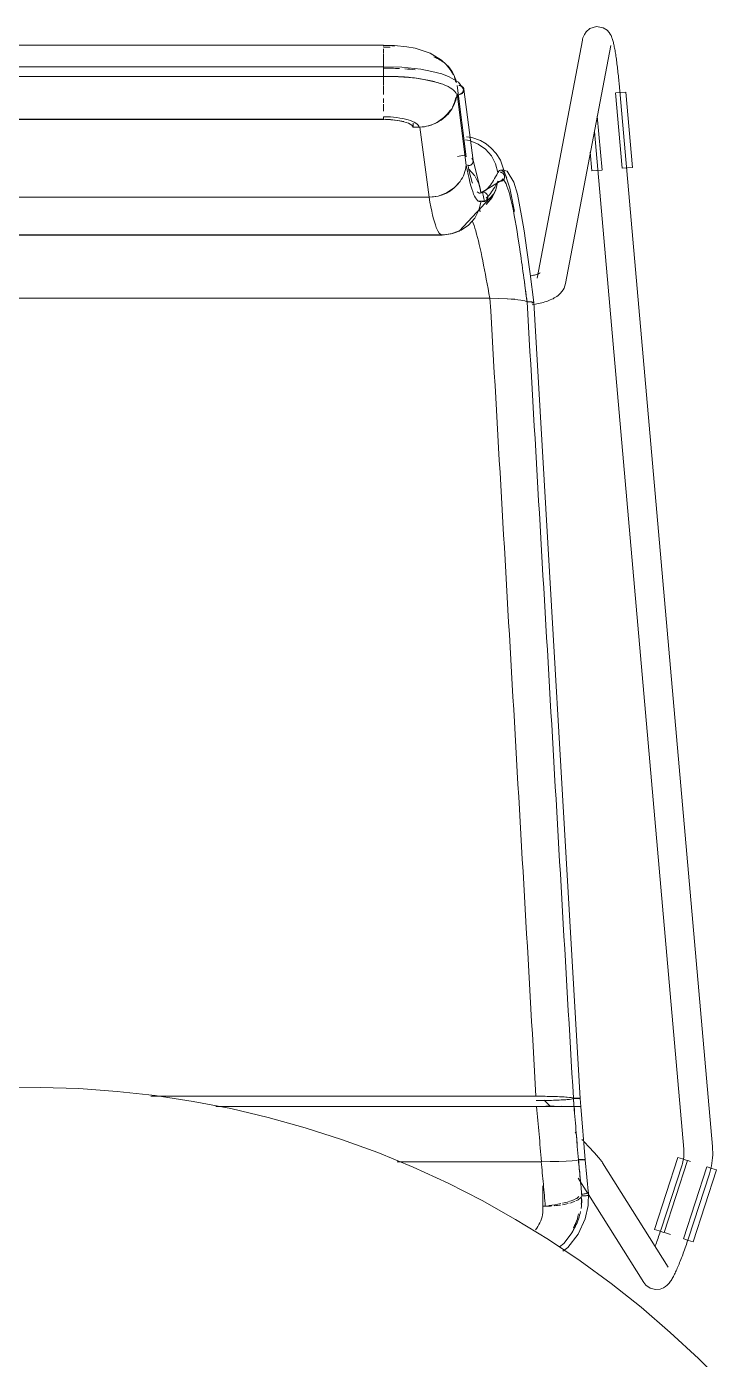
# Model space of a CAD drawing. Header units: millimetres. Extents: x 155927 to 326028, y -36033 to 97293.
# Drawn here: x 167079 to 167370, y 12592 to 13147 of the extents above; entities that cross this region are included whole.
import ezdxf

# ---------------------------------------------------------------- set-up
doc = ezdxf.new("R2010")
doc.units = ezdxf.units.MM
doc.header["$MEASUREMENT"] = 0
doc.layers.add('I-FURN', color=8, linetype='CONTINUOUS', lineweight=9)

msp = doc.modelspace()

# ---------------------------------------------------------------- linework, layer by layer
at = {"layer": 'I-FURN'}
for p, q in [((167313.85, 13146.61), (167316.6, 13147.44)), ((167316.6, 13147.44), (167319.36, 13146.96)), ((167310.72, 13141.85), (167291.9, 13042.56)), ((167310.8, 13142.27), (167310.72, 13141.85)), ((167310.94, 13142.78), (167310.8, 13142.27)), ((167311.15, 13143.4), (167310.94, 13142.78)), ((167311.53, 13144.2), (167311.15, 13143.4)), ((167312.28, 13145.28), (167311.53, 13144.2)), ((167313.85, 13146.61), (167312.28, 13145.28)), ((167319.36, 13146.96), (167321.02, 13145.92)), ((167321.02, 13145.92), (167321.87, 13145.01)), ((167321.87, 13145.01), (167322.35, 13144.31)), ((167322.35, 13144.31), (167322.66, 13143.75)), ((167322.66, 13143.75), (167322.87, 13143.27)), ((167322.87, 13143.27), (167323.04, 13142.84)), ((167323.04, 13142.84), (167323.18, 13142.44)), ((167323.18, 13142.44), (167323.31, 13142.04)), ((167323.31, 13142.04), (167323.42, 13141.65)), ((167227.81, 13139.66), (166932.96, 13139.66)), ((167227.81, 13139.49), (167227.81, 13139.66)), ((167232.33, 13139.58), (167227.81, 13139.66)), ((167227.81, 13139.64), (167227.81, 13139.36)), ((167227.81, 13138.17), (167227.81, 13136.42)), ((167237.54, 13139.06), (167232.33, 13139.58)), ((167241.03, 13138.41), (167237.54, 13139.06)), ((167247.19, 13136.39), (167241.03, 13138.41)), ((167251.9, 13133.52), (167247.19, 13136.39)), ((167303.69, 13040.32), (167322.51, 13139.61)), ((167323.42, 13141.65), (167323.53, 13141.24)), ((167323.53, 13141.24), (167323.63, 13140.83)), ((167323.63, 13140.83), (167323.73, 13140.4)), ((167323.73, 13140.4), (167323.83, 13139.96)), ((167323.83, 13139.96), (167323.93, 13139.5)), ((167323.93, 13139.5), (167324.02, 13139.02)), ((167324.02, 13139.02), (167324.12, 13138.53)), ((167324.12, 13138.53), (167324.21, 13138.01)), ((167324.21, 13138.01), (167324.31, 13137.48)), ((167324.31, 13137.48), (167324.4, 13136.93)), ((167324.4, 13136.93), (167324.49, 13136.36)), ((167324.49, 13136.36), (167324.58, 13135.77)), ((167227.81, 13136.14), (167227.81, 13133.56)), ((167227.81, 13130.38), (167227.81, 13133.41)), ((167227.81, 13133.39), (167227.81, 13130.38)), ((167253.88, 13131.68), (167251.9, 13133.52)), ((167255.55, 13129.61), (167253.88, 13131.68)), ((167324.58, 13135.77), (167324.68, 13135.17)), ((167324.68, 13135.17), (167324.77, 13134.55)), ((167324.77, 13134.55), (167324.86, 13133.92)), ((167324.86, 13133.92), (167324.94, 13133.27)), ((167324.94, 13133.27), (167325.03, 13132.61)), ((167325.03, 13132.61), (167325.12, 13131.93)), ((167325.12, 13131.93), (167325.2, 13131.24)), ((167325.2, 13131.24), (167325.29, 13130.54)), ((167227.81, 13130.62), (166932.96, 13130.62)), ((166932.96, 13126.66), (167227.81, 13126.66)), ((167227.81, 13130.62), (167227.81, 13126.77)), ((167235.37, 13130.48), (167227.81, 13130.62)), ((167227.81, 13130.56), (167227.81, 13130.62)), ((167227.81, 13130.36), (167227.81, 13130.56)), ((167227.81, 13130.05), (167227.81, 13130.36)), ((167227.81, 13129.66), (167227.81, 13130.05)), ((167227.81, 13129.21), (167227.81, 13129.66)), ((167227.81, 13128.72), (167227.81, 13129.21)), ((167227.81, 13128.22), (167227.81, 13128.72)), ((167227.81, 13127.75), (167227.81, 13128.22)), ((167227.81, 13127.33), (167227.81, 13127.75)), ((167227.81, 13127), (167227.81, 13127.33)), ((167227.81, 13126.77), (167227.81, 13127)), ((167227.81, 13122.88), (167227.81, 13126.69)), ((167227.81, 13126.69), (167227.81, 13122.88)), ((167234.03, 13126.58), (167227.81, 13126.66)), ((167240.6, 13126.05), (167234.03, 13126.58)), ((167243.26, 13129.68), (167235.37, 13130.48)), ((167244.61, 13125.46), (167240.6, 13126.05)), ((167247.97, 13128.81), (167243.26, 13129.68)), ((167249.04, 13124.49), (167244.61, 13125.46)), ((167252.02, 13127.73), (167247.97, 13128.81)), ((167255.18, 13126.54), (167252.02, 13127.73)), ((167259.01, 13124.24), (167255.18, 13126.54)), ((167256.88, 13127.35), (167255.55, 13129.61)), ((167325.29, 13130.54), (167325.37, 13129.83)), ((167325.37, 13129.83), (167325.45, 13129.12)), ((167325.45, 13129.12), (167325.53, 13128.39)), ((167325.53, 13128.39), (167325.61, 13127.66)), ((167325.61, 13127.66), (167325.69, 13126.92)), ((167325.69, 13126.92), (167325.76, 13126.17)), ((167325.76, 13126.17), (167325.83, 13125.43)), ((167325.83, 13125.43), (167325.9, 13124.68)), ((167227.81, 13122.69), (167227.81, 13119.13)), ((167252.48, 13123.4), (167249.04, 13124.49)), ((167258.42, 13122.91), (167262.27, 13093.22)), ((167260.9, 13121.85), (167259.01, 13124.24)), ((167261.26, 13121.35), (167265.12, 13091.58)), ((167324.57, 13119.79), (167327.33, 13088.38)), ((167324.69, 13119.8), (167326.76, 13119.98)), ((167325.9, 13124.68), (167325.97, 13123.92)), ((167325.97, 13123.92), (167325.99, 13123.77)), ((167364.93, 12680.44), (167325.99, 13123.77)), ((167326.76, 13119.98), (167328.8, 13120.16)), ((167328.8, 13120.16), (167331.56, 13088.75)), ((167227.81, 13117.5), (167227.81, 13115.66)), ((167227.81, 13115.14), (167227.81, 13112.67)), ((167262.29, 13089.67), (167258.44, 13119.37)), ((167259.19, 13116.94), (167258.88, 13119.38)), ((167227.81, 13108.82), (166932.96, 13108.82)), ((166932.96, 13108.76), (167227.81, 13108.76)), ((167227.81, 13112.15), (167227.81, 13112.78)), ((167227.81, 13108.76), (167230.85, 13108.65)), ((167230.85, 13108.65), (167233.7, 13108.33)), ((167318.88, 13087.63), (167316.91, 13110.11)), ((167233.7, 13108.33), (167236.19, 13107.82)), ((167236.19, 13107.82), (167238.17, 13107.15)), ((167238.17, 13107.15), (167239.53, 13106.36)), ((167239.53, 13106.36), (167240.16, 13105.5)), ((167240.16, 13105.5), (167240.16, 13107.17)), ((167240.16, 13105.5), (167242.88, 13105.57)), ((167242.88, 13105.57), (167246.74, 13076.29)), ((167315.7, 13103.74), (167352.98, 12679.39)), ((167261.92, 13100.28), (167263.66, 13099.91)), ((167263.66, 13099.92), (167261.92, 13100.28)), ((167264.65, 13101.25), (167262.39, 13101.55)), ((167267.18, 13098.51), (167263.66, 13099.92)), ((167268.25, 13099.96), (167264.65, 13101.25)), ((167270.26, 13096.34), (167267.18, 13098.51)), ((167270.53, 13098.62), (167268.25, 13099.96)), ((167272.69, 13096.84), (167270.53, 13098.62)), ((167262.14, 13094), (167258.65, 13093.31)), ((167264.88, 13092.25), (167264.58, 13092.64)), ((167265.07, 13091.81), (167264.88, 13092.25)), ((167272.74, 13093.51), (167270.26, 13096.34)), ((167274.69, 13094.59), (167272.69, 13096.84)), ((167274.48, 13090.19), (167272.74, 13093.51)), ((167276.5, 13091.77), (167274.69, 13094.59)), ((167313.96, 13095.16), (167314.65, 13087.26)), ((167262.76, 13089.52), (167263.25, 13089.48)), ((167263.25, 13089.48), (167263.75, 13089.56)), ((167265.78, 13085.3), (167263.27, 13088.18)), ((167263.75, 13089.56), (167264.2, 13089.75)), ((167264.2, 13089.75), (167264.58, 13090.05)), ((167264.58, 13090.05), (167264.88, 13090.43)), ((167264.88, 13090.43), (167265.06, 13090.88)), ((167265.06, 13090.88), (167265.13, 13091.34)), ((167265.13, 13091.34), (167265.07, 13091.81)), ((167265.1, 13091.66), (167268.07, 13080.04)), ((167275.39, 13086.56), (167274.48, 13090.19)), ((167275.39, 13086.56), (167275.86, 13086.73)), ((167275.86, 13086.73), (167275.39, 13086.56)), ((167277.21, 13087.78), (167276.29, 13087.49)), ((167276.35, 13086.77), (167276.85, 13086.69)), ((167276.85, 13086.7), (167276.36, 13086.77)), ((167280.49, 13080.05), (167276.5, 13091.77)), ((167277.31, 13086.5), (167276.85, 13086.7)), ((167276.85, 13086.69), (167277.3, 13086.5)), ((167279.39, 13087.25), (167277.21, 13087.78)), ((167277.3, 13086.5), (167277.69, 13086.19)), ((167277.69, 13086.19), (167277.31, 13086.5)), ((167282.16, 13082.61), (167279.39, 13087.25)), ((167316.69, 13087.44), (167314.65, 13087.26)), ((167318.76, 13087.62), (167316.69, 13087.44)), ((167329.52, 13088.57), (167327.45, 13088.39)), ((167331.56, 13088.75), (167329.52, 13088.57)), ((167257.17, 13080.17), (167259.66, 13082.91)), ((167267.53, 13081.91), (167266, 13084.97)), ((167268.43, 13078.19), (167267.53, 13081.91)), ((167278.06, 13084.01), (167268.67, 13078.3)), ((167275.44, 13083.08), (167274.65, 13079.47)), ((167274.65, 13079.46), (167275.44, 13083.08)), ((167275.91, 13082.93), (167275.44, 13083.08)), ((167275.44, 13083.08), (167275.91, 13082.92)), ((167276.41, 13082.9), (167275.91, 13082.93)), ((167275.91, 13082.92), (167276.41, 13082.9)), ((167276.9, 13082.99), (167276.41, 13082.9)), ((167276.41, 13082.9), (167276.9, 13082.99)), ((167277.35, 13083.2), (167276.9, 13082.99)), ((167276.9, 13082.99), (167277.35, 13083.19)), ((167277.73, 13083.51), (167277.35, 13083.2)), ((167277.35, 13083.19), (167277.73, 13083.51)), ((167277.69, 13086.19), (167277.99, 13085.8)), ((167277.99, 13085.8), (167277.69, 13086.19)), ((167278.02, 13083.92), (167277.73, 13083.51)), ((167277.73, 13083.51), (167278.02, 13083.91)), ((167277.99, 13085.8), (167278.18, 13085.34)), ((167278.19, 13085.35), (167277.99, 13085.8)), ((167278.2, 13084.37), (167278.02, 13083.92)), ((167278.02, 13083.91), (167278.2, 13084.37)), ((167278.18, 13085.34), (167278.26, 13084.86)), ((167278.26, 13084.86), (167278.19, 13085.35)), ((167278.26, 13084.86), (167278.2, 13084.37)), ((167278.2, 13084.37), (167278.26, 13084.86)), ((167283.57, 13077.62), (167282.16, 13082.61)), ((167246.74, 13076.29), (166914.03, 13076.29)), ((166914.03, 13076.29), (167246.74, 13076.29)), ((167246.74, 13076.29), (167250.51, 13076.77)), ((167250.51, 13076.77), (167254.06, 13078.09)), ((167254.06, 13078.09), (167257.17, 13080.17)), ((167273.95, 13077.81), (167259.35, 13062.11)), ((167268.07, 13080.04), (167268.39, 13078.18)), ((167268.9, 13078.36), (167268.43, 13078.19)), ((167268.43, 13078.19), (167268.9, 13078.35)), ((167268.9, 13078.35), (167269.39, 13078.39)), ((167269.4, 13078.39), (167268.9, 13078.36)), ((167269.94, 13074.59), (167269.11, 13078.48)), ((167269.39, 13078.39), (167269.88, 13078.31)), ((167269.89, 13078.31), (167269.4, 13078.39)), ((167269.88, 13078.31), (167270.33, 13078.11)), ((167270.34, 13078.11), (167269.89, 13078.31)), ((167270.33, 13078.11), (167270.72, 13077.79)), ((167270.72, 13077.8), (167270.34, 13078.11)), ((167273, 13076.14), (167270.61, 13073.3)), ((167270.61, 13073.3), (167273.01, 13076.14)), ((167271.01, 13077.39), (167270.72, 13077.8)), ((167270.72, 13077.79), (167271.01, 13077.39)), ((167271.01, 13075.49), (167270.72, 13075.09)), ((167270.72, 13075.09), (167271.01, 13075.49)), ((167271.01, 13077.39), (167271.2, 13076.93)), ((167271.2, 13076.93), (167271.01, 13077.39)), ((167271.2, 13075.95), (167271.01, 13075.49)), ((167271.01, 13075.49), (167271.2, 13075.95)), ((167271.2, 13076.93), (167271.27, 13076.44)), ((167271.27, 13076.44), (167271.2, 13076.93)), ((167271.27, 13076.44), (167271.2, 13075.95)), ((167271.2, 13075.95), (167271.27, 13076.44)), ((167274.65, 13079.47), (167273, 13076.14)), ((167273.01, 13076.14), (167274.65, 13079.46)), ((167282.39, 13070.39), (167280.49, 13080.05)), ((167285.37, 13068.6), (167283.57, 13077.62)), ((167267.53, 13070.97), (167265.78, 13067.58)), ((167265.78, 13067.58), (167267.53, 13070.97)), ((167270.24, 13074.72), (167267.36, 13074.67)), ((167267.53, 13070.97), (167268.43, 13074.69)), ((167268.9, 13074.53), (167268.43, 13074.69)), ((167268.43, 13074.69), (167268.9, 13074.52)), ((167269.39, 13074.49), (167268.9, 13074.53)), ((167268.9, 13074.52), (167269.4, 13074.49)), ((167269.88, 13074.57), (167269.39, 13074.49)), ((167269.4, 13074.49), (167269.89, 13074.57)), ((167270.33, 13074.77), (167269.88, 13074.57)), ((167269.89, 13074.57), (167270.34, 13074.77)), ((167270.72, 13075.09), (167270.33, 13074.77)), ((167270.34, 13074.77), (167270.72, 13075.09)), ((167263.27, 13064.71), (167260.13, 13062.54)), ((167260.14, 13062.53), (167263.27, 13064.7)), ((167265.78, 13067.58), (167263.27, 13064.71)), ((167263.27, 13064.7), (167265.78, 13067.58)), ((167286.41, 13062.28), (167285.37, 13068.6)), ((167252.78, 13060.7), (166907.99, 13060.7)), ((166907.99, 13060.7), (167252.78, 13060.7)), ((166908.53, 13060.54), (167213.33, 13060.54)), ((167213.33, 13060.54), (167252.24, 13060.54)), ((167255.99, 13060.99), (167252.24, 13060.54)), ((167256.57, 13061.17), (167252.78, 13060.7)), ((167252.78, 13060.7), (167256.57, 13061.17)), ((167260.45, 13062.71), (167255.99, 13060.99)), ((167260.13, 13062.54), (167256.57, 13061.17)), ((167256.57, 13061.17), (167260.14, 13062.53)), ((167259.35, 13062.11), (167257.43, 13061.41)), ((167287.59, 13054.26), (167286.41, 13062.28)), ((167288.94, 13044.33), (167287.59, 13054.26)), ((167289.35, 13043.58), (167288.86, 13043.49)), ((167290.5, 13032.48), (167288.94, 13044.33)), ((167289.82, 13043.68), (167289.35, 13043.58)), ((167290.27, 13043.79), (167289.82, 13043.68)), ((167290.69, 13043.89), (167290.27, 13043.79)), ((167291.08, 13044), (167290.69, 13043.89)), ((167291.45, 13044.11), (167291.08, 13044)), ((167291.79, 13044.22), (167291.45, 13044.11)), ((167292.09, 13044.32), (167291.79, 13044.22)), ((167292.36, 13044.42), (167292.09, 13044.32)), ((167292.59, 13044.52), (167292.36, 13044.42)), ((167292.78, 13044.61), (167292.59, 13044.52)), ((167292.94, 13044.68), (167292.78, 13044.61)), ((167293.02, 13044.73), (167292.94, 13044.68)), ((167293.1, 13044.77), (167293.02, 13044.73)), ((167293.12, 13044.79), (167293.1, 13044.77)), ((167301.64, 13036.37), (167301.12, 13035.85)), ((167302.15, 13036.96), (167301.64, 13036.37)), ((167302.63, 13037.65), (167302.15, 13036.96)), ((167303.07, 13038.44), (167302.63, 13037.65)), ((167303.43, 13039.34), (167303.07, 13038.44)), ((167303.69, 13040.32), (167303.43, 13039.34)), ((167272.08, 13034.19), (166888.68, 13034.19)), ((166888.68, 13034.19), (167272.08, 13034.19)), ((167275.85, 13034.14), (167272.08, 13034.19)), ((167272.16, 13034.19), (167275.85, 13034.14)), ((167279.39, 13033.98), (167275.85, 13034.14)), ((167275.91, 13034.13), (167279.39, 13033.98)), ((167282.49, 13033.74), (167279.39, 13033.98)), ((167279.44, 13033.98), (167282.49, 13033.75)), ((167284.98, 13033.43), (167282.49, 13033.74)), ((167282.52, 13033.74), (167284.99, 13033.43)), ((167286.73, 13033.07), (167284.98, 13033.43)), ((167284.99, 13033.43), (167286.73, 13033.07)), ((167286.73, 13033.07), (167287.63, 13032.67)), ((167287.63, 13032.67), (167286.73, 13033.07)), ((167288.1, 13032.68), (167287.63, 13032.67)), ((167287.63, 13032.67), (167288.11, 13032.68)), ((167288.6, 13032.69), (167288.1, 13032.68)), ((167288.11, 13032.68), (167288.6, 13032.69)), ((167289.09, 13032.68), (167288.6, 13032.69)), ((167288.6, 13032.69), (167289.1, 13032.68)), ((167289.55, 13032.66), (167289.09, 13032.68)), ((167289.1, 13032.68), (167289.55, 13032.66)), ((167289.93, 13032.62), (167289.55, 13032.66)), ((167289.55, 13032.66), (167289.94, 13032.62)), ((167289.58, 13032.29), (167289.96, 13032.33)), ((167289.97, 13032.33), (167289.59, 13032.29)), ((167290.4, 13031.57), (167289.69, 13031.45)), ((167290.23, 13032.58), (167289.93, 13032.62)), ((167289.94, 13032.62), (167290.24, 13032.58)), ((167289.96, 13032.33), (167290.25, 13032.37)), ((167290.26, 13032.37), (167289.97, 13032.33)), ((167291.09, 13031.69), (167290.4, 13031.57)), ((167290.44, 13032.42), (167290.5, 13032.48)), ((167290.5, 13032.48), (167290.44, 13032.42)), ((167290.5, 13032.48), (167309.79, 12700.57)), ((167291.77, 13031.83), (167291.09, 13031.69)), ((167292.44, 13031.97), (167291.77, 13031.83)), ((167293.09, 13032.12), (167292.44, 13031.97)), ((167293.74, 13032.29), (167293.09, 13032.12)), ((167294.37, 13032.46), (167293.74, 13032.29)), ((167294.98, 13032.64), (167294.37, 13032.46)), ((167295.59, 13032.84), (167294.98, 13032.64)), ((167296.18, 13033.04), (167295.59, 13032.84)), ((167296.76, 13033.26), (167296.18, 13033.04)), ((167297.33, 13033.5), (167296.76, 13033.26)), ((167297.89, 13033.75), (167297.33, 13033.5)), ((167298.45, 13034.02), (167297.89, 13033.75)), ((167298.98, 13034.31), (167298.45, 13034.02)), ((167299.52, 13034.63), (167298.98, 13034.31)), ((167300.06, 13034.99), (167299.52, 13034.63)), ((167300.59, 13035.39), (167300.06, 13034.99)), ((167301.12, 13035.85), (167300.59, 13035.39)), ((167084.7, 12705.13), (167068.7, 12704.99)), ((167100.69, 12704.64), (167084.7, 12705.13)), ((167116.65, 12703.51), (167100.69, 12704.64)), ((167132.55, 12701.74), (167116.65, 12703.51)), ((167291.34, 12701.46), (167130.76, 12701.46)), ((167130.76, 12701.46), (167291.34, 12701.46)), ((167148.37, 12699.34), (167132.55, 12701.74)), ((167164.08, 12696.3), (167148.37, 12699.34)), ((167295.12, 12701.43), (167291.34, 12701.46)), ((167291.45, 12699.67), (167295.13, 12699.7)), ((167297.4, 12697.15), (167294.82, 12699.82)), ((167298.68, 12701.36), (167295.12, 12701.43)), ((167295.13, 12699.7), (167298.68, 12699.78)), ((167301.81, 12701.23), (167298.68, 12701.36)), ((167298.68, 12699.78), (167301.8, 12699.9)), ((167301.8, 12699.9), (167304.29, 12700.07)), ((167304.32, 12701.07), (167301.81, 12701.23)), ((167304.29, 12700.07), (167306.05, 12700.26)), ((167306.07, 12700.88), (167304.32, 12701.07)), ((167306.05, 12700.26), (167306.95, 12700.47)), ((167306.95, 12700.67), (167306.07, 12700.88)), ((167307.42, 12700.68), (167306.95, 12700.67)), ((167306.95, 12700.47), (167307.42, 12700.46)), ((167307.92, 12700.68), (167307.42, 12700.68)), ((167307.42, 12700.46), (167307.91, 12700.46)), ((167307.91, 12700.46), (167308.4, 12700.46)), ((167308.41, 12700.67), (167307.92, 12700.68)), ((167308.4, 12700.46), (167308.85, 12700.47)), ((167308.86, 12700.66), (167308.41, 12700.67)), ((167308.85, 12700.47), (167309.24, 12700.49)), ((167309.24, 12700.64), (167308.86, 12700.66)), ((167309.54, 12700.62), (167309.24, 12700.64)), ((167309.24, 12700.49), (167309.53, 12700.51)), ((167309.53, 12700.51), (167309.72, 12700.54)), ((167309.72, 12700.6), (167309.54, 12700.62)), ((167309.79, 12700.57), (167309.72, 12700.6)), ((167309.72, 12700.54), (167309.79, 12700.57)), ((167310.06, 12697.21), (167309.79, 12700.57)), ((167291.6, 12697.15), (167157.86, 12697.15)), ((167157.86, 12697.15), (167291.6, 12697.15)), ((167179.65, 12692.64), (167164.08, 12696.3)), ((167195.07, 12688.36), (167179.65, 12692.64)), ((167295.39, 12697.15), (167291.6, 12697.15)), ((167291.6, 12697.15), (167295.39, 12697.15)), ((167295.39, 12697.27), (167298.95, 12697.26)), ((167298.95, 12697.26), (167295.39, 12697.27)), ((167298.95, 12697.15), (167295.39, 12697.15)), ((167295.39, 12697.15), (167298.96, 12697.15)), ((167302.08, 12697.16), (167298.96, 12697.15)), ((167298.96, 12697.15), (167302.09, 12697.16)), ((167302.07, 12697.26), (167304.57, 12697.24)), ((167304.57, 12697.24), (167302.07, 12697.26)), ((167304.59, 12697.17), (167302.09, 12697.16)), ((167302.09, 12697.16), (167304.59, 12697.17)), ((167304.57, 12697.24), (167306.32, 12697.23)), ((167306.32, 12697.23), (167304.57, 12697.24)), ((167306.34, 12697.19), (167304.59, 12697.17)), ((167304.59, 12697.17), (167306.34, 12697.19)), ((167307.22, 12697.2), (167306.34, 12697.19)), ((167306.34, 12697.19), (167307.23, 12697.2)), ((167307.22, 12697.22), (167307.69, 12697.22)), ((167307.69, 12697.22), (167307.22, 12697.22)), ((167307.69, 12697.2), (167307.22, 12697.2)), ((167307.23, 12697.2), (167307.7, 12697.2)), ((167307.69, 12697.22), (167308.18, 12697.22)), ((167308.19, 12697.22), (167307.69, 12697.22)), ((167308.19, 12697.2), (167307.69, 12697.2)), ((167307.7, 12697.2), (167308.19, 12697.2)), ((167308.18, 12697.22), (167308.67, 12697.22)), ((167308.68, 12697.22), (167308.19, 12697.22)), ((167308.68, 12697.2), (167308.19, 12697.2)), ((167308.19, 12697.2), (167308.68, 12697.2)), ((167308.67, 12697.22), (167309.13, 12697.22)), ((167309.13, 12697.22), (167308.68, 12697.22)), ((167309.13, 12697.2), (167308.68, 12697.2)), ((167308.68, 12697.2), (167309.14, 12697.2)), ((167309.13, 12697.22), (167309.51, 12697.21)), ((167309.51, 12697.21), (167309.13, 12697.22)), ((167309.51, 12697.2), (167309.13, 12697.2)), ((167309.14, 12697.2), (167309.52, 12697.2)), ((167309.51, 12697.21), (167309.8, 12697.21)), ((167309.81, 12697.21), (167309.51, 12697.21)), ((167309.81, 12697.2), (167309.51, 12697.2)), ((167309.52, 12697.2), (167309.81, 12697.2)), ((167309.8, 12697.21), (167309.99, 12697.21)), ((167309.99, 12697.21), (167309.81, 12697.2)), ((167309.81, 12697.2), (167310, 12697.21)), ((167310, 12697.21), (167309.81, 12697.21)), ((167309.99, 12697.21), (167310.06, 12697.21)), ((167310.06, 12697.21), (167309.99, 12697.21)), ((167310, 12697.21), (167310.06, 12697.21)), ((167310.06, 12697.21), (167310, 12697.21)), ((167310.06, 12697.21), (167311.89, 12675.01)), ((167210.3, 12683.47), (167195.07, 12688.36)), ((167308.16, 12685.97), (167307.68, 12686.47)), ((167225.33, 12677.97), (167210.3, 12683.47)), ((167310.97, 12683), (167310.52, 12683.48)), ((167311.42, 12682.52), (167310.97, 12683)), ((167311.86, 12682.05), (167311.42, 12682.52)), ((167312.29, 12681.59), (167311.86, 12682.05)), ((167312.72, 12681.13), (167312.29, 12681.59)), ((167313.13, 12680.69), (167312.72, 12681.13)), ((167313.53, 12680.25), (167313.13, 12680.69)), ((167240.12, 12671.88), (167225.33, 12677.97)), ((167309.53, 12675.11), (167309.05, 12675.1)), ((167309.05, 12675.1), (167309.52, 12675.11)), ((167309.52, 12675.11), (167310.02, 12675.11)), ((167310.02, 12675.11), (167309.53, 12675.11)), ((167310.51, 12675.11), (167310.02, 12675.11)), ((167310.02, 12675.11), (167310.51, 12675.11)), ((167310.97, 12675.1), (167310.51, 12675.11)), ((167310.51, 12675.11), (167310.96, 12675.1)), ((167311.34, 12675.08), (167311.64, 12675.06)), ((167311.64, 12675.06), (167311.35, 12675.08)), ((167313.93, 12679.83), (167313.53, 12680.25)), ((167314.31, 12679.41), (167313.93, 12679.83)), ((167314.67, 12679.01), (167314.31, 12679.41)), ((167315.03, 12678.62), (167314.67, 12679.01)), ((167315.37, 12678.24), (167315.03, 12678.62)), ((167315.7, 12677.88), (167315.37, 12678.24)), ((167316.02, 12677.53), (167315.7, 12677.88)), ((167316.32, 12677.19), (167316.02, 12677.53)), ((167316.61, 12676.87), (167316.32, 12677.19)), ((167316.88, 12676.56), (167316.61, 12676.87)), ((167317.14, 12676.27), (167316.88, 12676.56)), ((167317.38, 12675.99), (167317.14, 12676.27)), ((167317.61, 12675.72), (167317.38, 12675.99)), ((167317.82, 12675.47), (167317.61, 12675.72)), ((167318.03, 12675.23), (167317.82, 12675.47)), ((167318.22, 12675), (167318.03, 12675.23)), ((167350.49, 12675.98), (167340.8, 12645.97)), ((167350.49, 12675.98), (167352.45, 12675.35)), ((167352.45, 12675.35), (167354.42, 12674.71)), ((167352.85, 12675.43), (167352.74, 12674.78)), ((167352.94, 12676.09), (167352.85, 12675.43)), ((167353, 12676.75), (167352.94, 12676.09)), ((167352.98, 12679.39), (167353.03, 12678.73)), ((167353.04, 12677.41), (167353, 12676.75)), ((167353.03, 12678.73), (167353.04, 12678.07)), ((167353.04, 12678.07), (167353.04, 12677.41)), ((167364.86, 12674.7), (167364.97, 12675.84)), ((167364.94, 12680.4), (167364.94, 12680.44)), ((167365.01, 12679.26), (167364.94, 12680.4)), ((167364.97, 12675.84), (167365.03, 12676.98)), ((167365.04, 12678.12), (167365.01, 12679.26)), ((167365.03, 12676.98), (167365.04, 12678.12)), ((167233.43, 12674.18), (167293.54, 12674.18)), ((167293.54, 12674.18), (167233.43, 12674.18)), ((167254.66, 12665.2), (167240.12, 12671.88)), ((167293.54, 12674.18), (167297.3, 12674.2)), ((167297.31, 12674.2), (167293.66, 12674.18)), ((167300.84, 12674.28), (167297.4, 12674.21)), ((167297.4, 12674.21), (167300.84, 12674.28)), ((167300.84, 12674.28), (167303.94, 12674.39)), ((167303.94, 12674.39), (167300.9, 12674.28)), ((167303.94, 12674.39), (167306.41, 12674.54)), ((167306.42, 12674.54), (167303.98, 12674.39)), ((167306.41, 12674.54), (167308.15, 12674.72)), ((167308.15, 12674.72), (167306.43, 12674.55)), ((167309.04, 12674.92), (167308.15, 12674.72)), ((167308.15, 12674.72), (167309.04, 12674.92)), ((167309.04, 12674.92), (167309.51, 12674.91)), ((167309.51, 12674.91), (167309.04, 12674.92)), ((167309.51, 12674.91), (167310.01, 12674.9)), ((167310, 12674.9), (167309.51, 12674.91)), ((167310.5, 12674.91), (167310, 12674.9)), ((167310.01, 12674.9), (167310.5, 12674.91)), ((167310.5, 12674.91), (167310.95, 12674.92)), ((167310.95, 12674.92), (167310.5, 12674.91)), ((167310.95, 12674.92), (167311.34, 12674.94)), ((167311.33, 12674.94), (167310.95, 12674.92)), ((167311.63, 12674.96), (167311.33, 12674.94)), ((167311.34, 12674.94), (167311.63, 12674.96)), ((167311.63, 12674.96), (167311.82, 12674.98)), ((167311.83, 12675.03), (167311.64, 12675.06)), ((167311.64, 12675.06), (167311.82, 12675.03)), ((167311.82, 12675.03), (167311.89, 12675.01)), ((167311.89, 12675.01), (167311.82, 12674.98)), ((167311.82, 12674.98), (167311.89, 12675.01)), ((167311.89, 12675.01), (167311.83, 12675.03)), ((167311.89, 12675.01), (167313.31, 12660.52)), ((167318.4, 12674.77), (167318.22, 12675)), ((167318.57, 12674.55), (167318.4, 12674.77)), ((167318.74, 12674.32), (167318.57, 12674.55)), ((167318.93, 12674.07), (167318.74, 12674.32)), ((167319.14, 12673.74), (167318.93, 12674.07)), ((167346.45, 12630.16), (167319.14, 12673.74)), ((167352.24, 12672.84), (167343.52, 12646.02)), ((167344.85, 12644.66), (167354.54, 12674.67)), ((167352.43, 12673.49), (167352.24, 12672.86)), ((167352.24, 12672.86), (167352.24, 12672.84)), ((167352.6, 12674.13), (167352.43, 12673.49)), ((167352.74, 12674.78), (167352.6, 12674.13)), ((167362.61, 12672.07), (167352.92, 12642.06)), ((167354.63, 12674.64), (167355.8, 12674.26)), ((167366.65, 12670.76), (167356.96, 12640.75)), ((167362.72, 12672.03), (167364.7, 12671.39)), ((167363.65, 12669.13), (167363.98, 12670.22)), ((167363.98, 12670.22), (167364.27, 12671.33)), ((167364.27, 12671.33), (167364.51, 12672.44)), ((167364.51, 12672.44), (167364.71, 12673.57)), ((167364.7, 12671.39), (167366.65, 12670.76)), ((167364.71, 12673.57), (167364.86, 12674.7)), ((167268.92, 12657.94), (167254.66, 12665.2)), ((167294.25, 12654.38), (167294.25, 12664.14)), ((167308.97, 12667.37), (167313.01, 12660.92)), ((167354.94, 12642.31), (167363.65, 12669.13)), ((167313.1, 12655.95), (167313.19, 12661.41)), ((167313.24, 12660.55), (167336.28, 12623.79)), ((167282.87, 12650.12), (167268.92, 12657.94)), ((167295.24, 12655.63), (167294.19, 12655.63)), ((167311.89, 12650.3), (167313.1, 12655.95)), ((167296.5, 12641.75), (167282.87, 12650.12)), ((167306.41, 12644.7), (167308.32, 12648.38)), ((167308.99, 12643.99), (167311.89, 12650.3)), ((167309.79, 12632.83), (167296.5, 12641.75)), ((167302.92, 12640.12), (167306.41, 12644.7)), ((167304.65, 12638.46), (167308.99, 12643.99)), ((167342.76, 12645.34), (167340.8, 12645.97)), ((167342.02, 12641.6), (167342.26, 12642.27)), ((167342.26, 12642.27), (167342.49, 12642.94)), ((167342.49, 12642.94), (167342.73, 12643.62)), ((167342.73, 12643.62), (167342.96, 12644.31)), ((167344.73, 12644.7), (167342.76, 12645.34)), ((167342.96, 12644.31), (167343.19, 12645)), ((167343.19, 12645), (167343.42, 12645.69)), ((167343.42, 12645.69), (167343.52, 12646.02)), ((167344.94, 12644.63), (167347.42, 12643.83)), ((167355.01, 12641.38), (167353.03, 12642.02)), ((167354.54, 12641.11), (167354.79, 12641.85)), ((167354.79, 12641.85), (167354.94, 12642.31)), ((167301.13, 12638.62), (167302.92, 12640.12)), ((167302.61, 12636.83), (167304.65, 12638.46)), ((167341.08, 12639.04), (167341.32, 12639.66)), ((167341.32, 12639.66), (167341.55, 12640.3)), ((167341.55, 12640.3), (167341.79, 12640.95)), ((167341.79, 12640.95), (167342.02, 12641.6)), ((167352.78, 12636.07), (167353.04, 12636.77)), ((167353.04, 12636.77), (167353.29, 12637.48)), ((167353.29, 12637.48), (167353.54, 12638.19)), ((167353.54, 12638.19), (167353.8, 12638.92)), ((167353.8, 12638.92), (167354.05, 12639.64)), ((167354.05, 12639.64), (167354.3, 12640.38)), ((167354.3, 12640.38), (167354.54, 12641.11)), ((167356.96, 12640.75), (167355.01, 12641.38)), ((167322.71, 12623.4), (167309.79, 12632.83)), ((167350.52, 12630.34), (167350.77, 12630.92)), ((167350.77, 12630.92), (167351.01, 12631.51)), ((167351.01, 12631.51), (167351.26, 12632.12)), ((167351.26, 12632.12), (167351.51, 12632.75)), ((167351.51, 12632.75), (167351.76, 12633.39)), ((167351.76, 12633.39), (167352.02, 12634.04)), ((167352.02, 12634.04), (167352.27, 12634.71)), ((167352.27, 12634.71), (167352.53, 12635.38)), ((167352.53, 12635.38), (167352.78, 12636.07)), ((167347.71, 12624.7), (167347.95, 12625.1)), ((167347.95, 12625.1), (167348.18, 12625.5)), ((167348.18, 12625.5), (167348.41, 12625.91)), ((167348.41, 12625.91), (167348.64, 12626.33)), ((167348.64, 12626.33), (167348.87, 12626.77)), ((167348.87, 12626.77), (167349.1, 12627.23)), ((167349.1, 12627.23), (167349.33, 12627.7)), ((167349.33, 12627.7), (167349.57, 12628.19)), ((167349.57, 12628.19), (167349.8, 12628.7)), ((167349.8, 12628.7), (167350.04, 12629.23)), ((167350.04, 12629.23), (167350.28, 12629.77)), ((167350.28, 12629.77), (167350.52, 12630.34)), ((167335.24, 12613.45), (167322.71, 12623.4)), ((167337.17, 12622.66), (167336.28, 12623.79)), ((167337.17, 12622.66), (167338.9, 12621.44)), ((167338.9, 12621.44), (167341.13, 12620.85)), ((167341.13, 12620.85), (167343.1, 12621.03)), ((167343.1, 12621.03), (167344.48, 12621.55)), ((167344.48, 12621.55), (167345.4, 12622.11)), ((167345.4, 12622.11), (167346.03, 12622.63)), ((167346.03, 12622.63), (167346.49, 12623.1)), ((167346.49, 12623.1), (167346.86, 12623.52)), ((167346.86, 12623.52), (167347.17, 12623.93)), ((167347.17, 12623.93), (167347.45, 12624.32)), ((167347.45, 12624.32), (167347.71, 12624.7)), ((167347.37, 12603.01), (167335.24, 12613.45)), ((167359.07, 12592.1), (167347.37, 12603.01)), ((167370.32, 12580.73), (167359.07, 12592.1))]:
    msp.add_line(p, q, dxfattribs=at)
for centre, major_axis, ratio, start_param, end_param in [((167227.81, 13135.38), (-12.4, 0), 0.287441, 4.492176, 4.712389), ((167227.81, 13123.91), (0, -15.75), 0.000004, 0.290246, 0.472486), ((167263.17, 13091.35), (-1.96, 0), 0.955139, 1.359855, 3.903556), ((167246.61, 13091.36), (-15.78, 0), 0.955139, 2.787556, 3.029056), ((167246.61, 13091.36), (-15.78, 0), 0.955139, 1.579038, 2.545717), ((167246.61, 13091.36), (-15.78, 0), 0.955139, 2.545839, 2.787386)]:
    msp.add_ellipse(centre, major_axis=major_axis, ratio=ratio, start_param=start_param, end_param=end_param, dxfattribs=at)
for points in [[(167227.81, 13139.57), (167229.39, 13139.58), (167230.89, 13139.5), (167232.32, 13139.36)], [(167227.81, 13130.09), (167230.03, 13130.13), (167232.23, 13130.1), (167234.41, 13129.99)], [(167236.62, 13129.85), (167238.09, 13129.74), (167239.55, 13129.59), (167240.96, 13129.41)], [(167257.36, 13126.25), (167257.61, 13125.6), (167257.78, 13124.92), (167257.92, 13124.24)], [(167252.65, 13123.33), (167254.11, 13122.76), (167256.58, 13121.5), (167257.89, 13120.09), (167258.24, 13119.36)], [(167242.88, 13105.57), (167244.17, 13105.61), (167246.68, 13105.97), (167250.28, 13107.39), (167253.42, 13109.58), (167255.95, 13112.41), (167257.71, 13115.75), (167258.3, 13118.13), (167258.44, 13119.37)], [(167257.98, 13117.85), (167257.67, 13116.47), (167257.17, 13115.1), (167256.47, 13113.85)], [(167227.81, 13109.89), (167229.7, 13109.86), (167233.44, 13109.6), (167238.24, 13108.64), (167241.56, 13107.24), (167242.5, 13106.14), (167242.63, 13105.58)], [(167236.19, 13107.87), (167234.13, 13108.42), (167231.42, 13108.7), (167228.65, 13108.8)], [(167262.29, 13089.67), (167263.31, 13084.17), (167265.36, 13076.11), (167267.4, 13074.14), (167268.43, 13074.69)], [(167262.91, 13089.88), (167263.57, 13086.76), (167264.23, 13083.84), (167264.89, 13082.12)], [(167266.79, 13078.61), (167267.34, 13078.04), (167267.88, 13077.9), (167268.43, 13078.19)], [(167267.87, 13071.63), (167267.92, 13071.16), (167267.98, 13070.7), (167268.04, 13070.22)], [(167252.24, 13060.54), (167252.42, 13060.55), (167252.6, 13060.6), (167252.78, 13060.7)], [(167286.43, 13042.03), (167286.83, 13038.94), (167287.22, 13035.8), (167287.62, 13032.68)], [(167272.16, 13034.19), (167275.36, 12978.83), (167278.55, 12923.41), (167281.75, 12867.95)], [(167306.95, 12700.67), (167303.73, 12756.07), (167297.29, 12866.83), (167290.85, 12977.43), (167287.63, 13032.67)], [(167281.75, 12867.95), (167284.94, 12812.49), (167288.14, 12756.99), (167291.34, 12701.46)], [(167306.95, 12700.47), (167306.99, 12699.93), (167307.08, 12698.84), (167307.17, 12697.76), (167307.22, 12697.22)], [(167306.96, 12700.67), (167307, 12700.09), (167307.09, 12698.93), (167307.18, 12697.78), (167307.22, 12697.2)], [(167291.6, 12697.15), (167291.94, 12693.31), (167292.29, 12689.48), (167292.63, 12685.65)], [(167309.04, 12674.92), (167308.74, 12678.62), (167308.13, 12686.05), (167307.53, 12693.48), (167307.23, 12697.2)], [(167292.63, 12685.65), (167292.97, 12681.82), (167293.32, 12678), (167293.66, 12674.18)], [(167293.54, 12674.18), (167293.85, 12671.04), (167294.44, 12664.79), (167294.98, 12658.65), (167295.24, 12655.63)], [(167309.04, 12674.92), (167309.28, 12672.39), (167309.76, 12667.35), (167310.24, 12662.4), (167310.48, 12659.96)], [(167309.07, 12674.91), (167309.3, 12672.6), (167309.53, 12670.29), (167309.76, 12668.02)], [(167305.47, 12657.68), (167306.28, 12657.95), (167307.09, 12658.24), (167307.65, 12658.53)], [(167307.89, 12658.65), (167308.53, 12658.96), (167308.92, 12659.28), (167309.26, 12659.6)], [(167310.44, 12658.42), (167310.43, 12657.16), (167310.33, 12655.9), (167310.15, 12654.66)], [(167310.25, 12656.45), (167310.36, 12657.34), (167310.38, 12658.23), (167310.37, 12659.13)], [(167294.19, 12655.63), (167294.24, 12655.12), (167294.26, 12654.61), (167294.25, 12654.1)], [(167298.02, 12655.72), (167297.11, 12655.67), (167296.19, 12655.63), (167295.24, 12655.63)], [(167296.66, 12655.86), (167298.43, 12656.06), (167300.09, 12656.35), (167301.77, 12656.69)], [(167301.6, 12656.09), (167300.74, 12655.97), (167299.87, 12655.85), (167298.96, 12655.79)], [(167302.43, 12656.84), (167303.35, 12657.05), (167304.29, 12657.29), (167305.14, 12657.53)], [(167304.83, 12656.73), (167304.08, 12656.54), (167303.28, 12656.38), (167302.44, 12656.23)], [(167307.48, 12657.59), (167306.89, 12657.34), (167306.23, 12657.11), (167305.49, 12656.91)]]:
    msp.add_open_spline(points, degree=3, dxfattribs=at)
for points, knots in [([(167252.51, 13132.79), (167251.79, 13133.32), (167250.53, 13134.04), (167249.2, 13134.67), (167248.69, 13134.87)], [0.5455526, 0.5455526, 0.5455526, 0.5455526, 0.6666667, 0.739481, 0.739481, 0.739481, 0.739481]), ([(167258.21, 13124.12), (167258.05, 13124.86), (167257.49, 13126.73), (167255.94, 13129.56), (167254.27, 13131.4), (167253.31, 13132.17)], [0.0634811, 0.0634811, 0.0634811, 0.0634811, 0.1666667, 0.3333333, 0.5, 0.5, 0.5, 0.5]), ([(167227.81, 13126.69), (167230.16, 13126.74), (167234.81, 13126.66), (167241.66, 13126.03), (167247.77, 13124.94), (167250.98, 13123.93), (167252.47, 13123.4)], [0.0000052, 0.0000052, 0.0000052, 0.0000052, 0.1666667, 0.3333333, 0.5, 0.6602535, 0.6602535, 0.6602535, 0.6602535]), ([(167259.2, 13122.94), (167259.37, 13122.94), (167259.66, 13122.9), (167260.04, 13122.75), (167260.46, 13122.5), (167260.91, 13121.97), (167261.17, 13121.11), (167260.94, 13120.32), (167260.54, 13119.79), (167260.16, 13119.47), (167259.85, 13119.33), (167259.69, 13119.28)], [-0.875, -0.875, -0.875, -0.875, -0.8125, -0.765625, -0.71875, -0.625, -0.5, -0.375, -0.3125, -0.25, -0.1875, -0.1875, -0.1875, -0.1875]), ([(167259.3, 13119.19), (167259.44, 13119.2), (167259.66, 13119.22), (167259.95, 13119.31), (167260.22, 13119.42), (167260.54, 13119.62), (167260.86, 13119.92), (167261.09, 13120.29), (167261.23, 13120.65), (167261.27, 13120.96), (167261.28, 13121.23), (167261.24, 13121.5), (167261.17, 13121.74), (167261.06, 13121.99), (167260.87, 13122.29), (167260.54, 13122.6), (167260.15, 13122.82), (167259.79, 13122.92), (167259.53, 13122.95), (167259.37, 13122.96), (167259.3, 13122.96)], [0.1111111, 0.1111111, 0.1111111, 0.1111111, 0.1666667, 0.1944444, 0.2222222, 0.2777778, 0.3333333, 0.3888889, 0.4444444, 0.4791667, 0.5138889, 0.5486111, 0.5833333, 0.6180556, 0.6527778, 0.7222222, 0.7916667, 0.8263889, 0.8611111, 0.8888889, 0.8888889, 0.8888889, 0.8888889]), ([(167255.83, 13112.82), (167255.76, 13112.71), (167254.28, 13110.53), (167251.23, 13107.93), (167247.66, 13106.37), (167246.41, 13106.12)], [-0.6843196, -0.6843196, -0.6843196, -0.6843196, -0.6666667, -0.3333333, -0.1666667, -0.1666667, -0.1666667, -0.1666667]), ([(167269.11, 13078.48), (167270.04, 13078.95), (167272.13, 13080.73), (167274.23, 13084.16), (167275.39, 13086.56)], [0.0974617, 0.0974617, 0.0974617, 0.0974617, 0.5, 1, 1, 1, 1]), ([(167275.39, 13086.56), (167276.41, 13088.12), (167277.67, 13087.89), (167278.92, 13084.98), (167279.16, 13084.35)], [0, 0, 0, 0, 0.25, 0.3070827, 0.3070827, 0.3070827, 0.3070827]), ([(167270.56, 13075.95), (167271.01, 13076.34), (167272.64, 13078.01), (167274.27, 13080.67), (167275.44, 13083.08)], [0.3036932, 0.3036932, 0.3036932, 0.3036932, 0.5, 1, 1, 1, 1]), ([(167277.27, 13083.96), (167277.67, 13083.76), (167279.1, 13082.17), (167281.53, 13073.87), (167284.58, 13055.43), (167286.62, 13040.22), (167287.63, 13032.67)], [0.1500589, 0.1500589, 0.1500589, 0.1500589, 0.25, 0.5, 0.75, 1, 1, 1, 1]), ([(167246.74, 13076.29), (167247.75, 13070.57), (167249.58, 13062.93), (167251.41, 13060.54), (167252.24, 13060.54)], [0, 0, 0, 0, 0.5, 0.9107153, 0.9107153, 0.9107153, 0.9107153]), ([(167264.79, 13066.47), (167265.27, 13065.32), (167266.73, 13061.08), (167269.16, 13050.36), (167271.11, 13039.58), (167272.08, 13034.19)], [0.375, 0.375, 0.375, 0.375, 0.5, 0.75, 1, 1, 1, 1]), ([(167291.34, 12701.46), (167292.61, 12701.46), (167295.16, 12701.44), (167298.76, 12701.37), (167301.93, 12701.24), (167305.29, 12701.02), (167306.68, 12700.81), (167306.96, 12700.67)], [-1, -1, -1, -1, -0.833333, -0.666667, -0.5, -0.333333, 0, 0, 0, 0]), ([(167306.95, 12700.47), (167306.66, 12700.32), (167305.26, 12700.12), (167301.91, 12699.9), (167298.76, 12699.77), (167295.2, 12699.69), (167292.69, 12699.67), (167291.45, 12699.67)], [-1, -1, -1, -1, -0.6666667, -0.5, -0.3333333, -0.1666667, -0.003964, -0.003964, -0.003964, -0.003964]), ([(167309.79, 12700.57), (167309.79, 12700.55), (167309.65, 12700.52), (167309.26, 12700.49), (167308.87, 12700.47), (167308.41, 12700.46), (167307.92, 12700.46), (167307.41, 12700.46), (167307.1, 12700.46), (167306.95, 12700.47)], [-0.5, -0.5, -0.5, -0.5, -0.375, -0.3125, -0.25, -0.1875, -0.125, -0.0625, 0, 0, 0, 0]), ([(167306.96, 12700.67), (167307.18, 12700.67), (167307.67, 12700.68), (167308.3, 12700.68), (167308.76, 12700.67), (167309.18, 12700.65), (167309.63, 12700.62), (167309.79, 12700.59), (167309.79, 12700.57)], [-1, -1, -1, -1, -0.90625, -0.8125, -0.765625, -0.71875, -0.625, -0.501507, -0.501507, -0.501507, -0.501507]), ([(167308.55, 12681.21), (167308.41, 12682.86), (167307.97, 12688.19), (167307.52, 12693.53), (167307.22, 12697.22)], [0.2766114, 0.2766114, 0.2766114, 0.2766114, 0.5, 1, 1, 1, 1]), ([(167310.48, 12659.96), (167310.33, 12659.57), (167309.77, 12658.82), (167308.64, 12658.13), (167307.96, 12657.81)], [0, 0, 0, 0, 0.1666667, 0.3309695, 0.3309695, 0.3309695, 0.3309695]), ([(167310.38, 12660.69), (167310.6, 12660.68), (167311.08, 12660.69), (167311.84, 12660.78), (167312.5, 12660.93), (167312.94, 12661.1), (167313.09, 12661.22), (167313.13, 12661.26)], [-1, -1, -1, -1, -0.90625, -0.8125, -0.71875, -0.625, -0.5625, -0.5625, -0.5625, -0.5625]), ([(167313.26, 12660.37), (167313.25, 12660.35), (167313.2, 12660.3), (167313.1, 12660.22), (167312.9, 12660.12), (167312.58, 12660.02), (167312.19, 12659.95), (167311.83, 12659.91), (167311.46, 12659.89), (167311.01, 12659.9), (167310.65, 12659.93), (167310.48, 12659.96)], [0.5555556, 0.5555556, 0.5555556, 0.5555556, 0.5833333, 0.6180556, 0.6527778, 0.7222222, 0.7916667, 0.8263889, 0.8611111, 0.9305556, 1, 1, 1, 1]), ([(167294.19, 12655.63), (167294.41, 12653.24), (167293.78, 12649.64), (167291.85, 12646.64), (167291.08, 12645.73)], [0, 0, 0, 0, 0.3333333, 0.5, 0.5, 0.5, 0.5]), ([(167309.9, 12653.39), (167309.46, 12651.27), (167308.45, 12648.19), (167306.81, 12645.42), (167306.23, 12644.56)], [0.1763318, 0.1763318, 0.1763318, 0.1763318, 0.3333333, 0.408557, 0.408557, 0.408557, 0.408557]), ([(167306.95, 12646.62), (167307.28, 12647.21), (167308.31, 12649.06), (167308.81, 12651.04), (167309.03, 12652.41)], [0.6175454, 0.6175454, 0.6175454, 0.6175454, 0.6666667, 0.7702374, 0.7702374, 0.7702374, 0.7702374])]:
    msp.add_open_spline(points, degree=3, knots=knots, dxfattribs=at)

doc.saveas('drawing.dxf')
